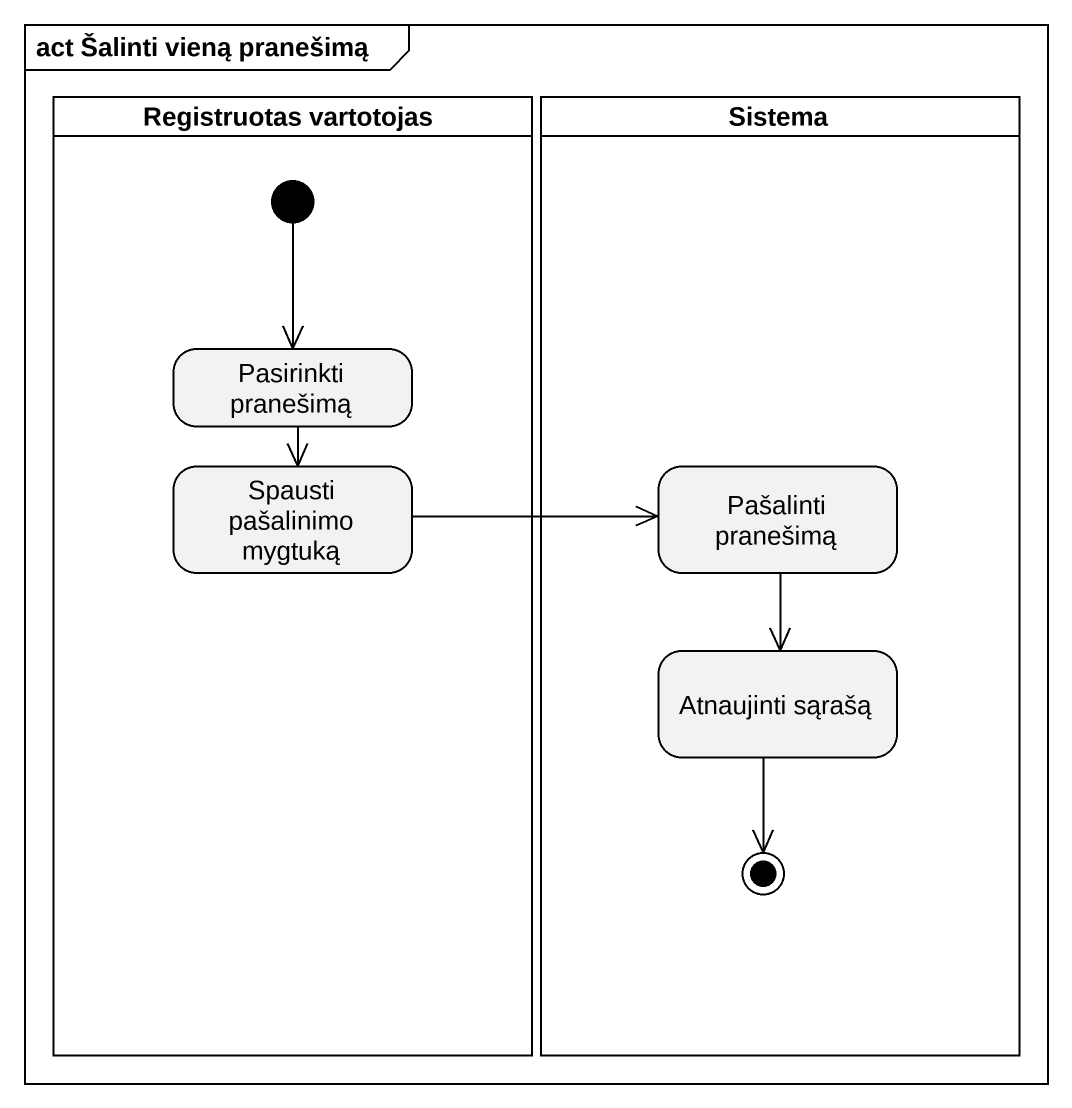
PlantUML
@startuml
mainframe act Šalinti vieną pranešimą
hide empty description
state "Registruotas vartotojas" as Registruotas_vartotojas <<partition>> {
  state "Pasirinkti pranešimą" as Pasirinkti_pranešimą
  state "Spausti pašalinimo mygtuką" as Spausti_pašalinimo_mygtuką
  [*] --> Pasirinkti_pranešimą
}
state Sistema <<partition>> {
  state "Pašalinti pranešimą" as Pašalinti_pranešimą
  state "Atnaujinti sąrašą" as Atnaujinti_sąrašą
  Atnaujinti_sąrašą --> [*]
}
Pasirinkti_pranešimą --> Spausti_pašalinimo_mygtuką
Spausti_pašalinimo_mygtuką -right-> Pašalinti_pranešimą
Pašalinti_pranešimą --> Atnaujinti_sąrašą
@enduml
